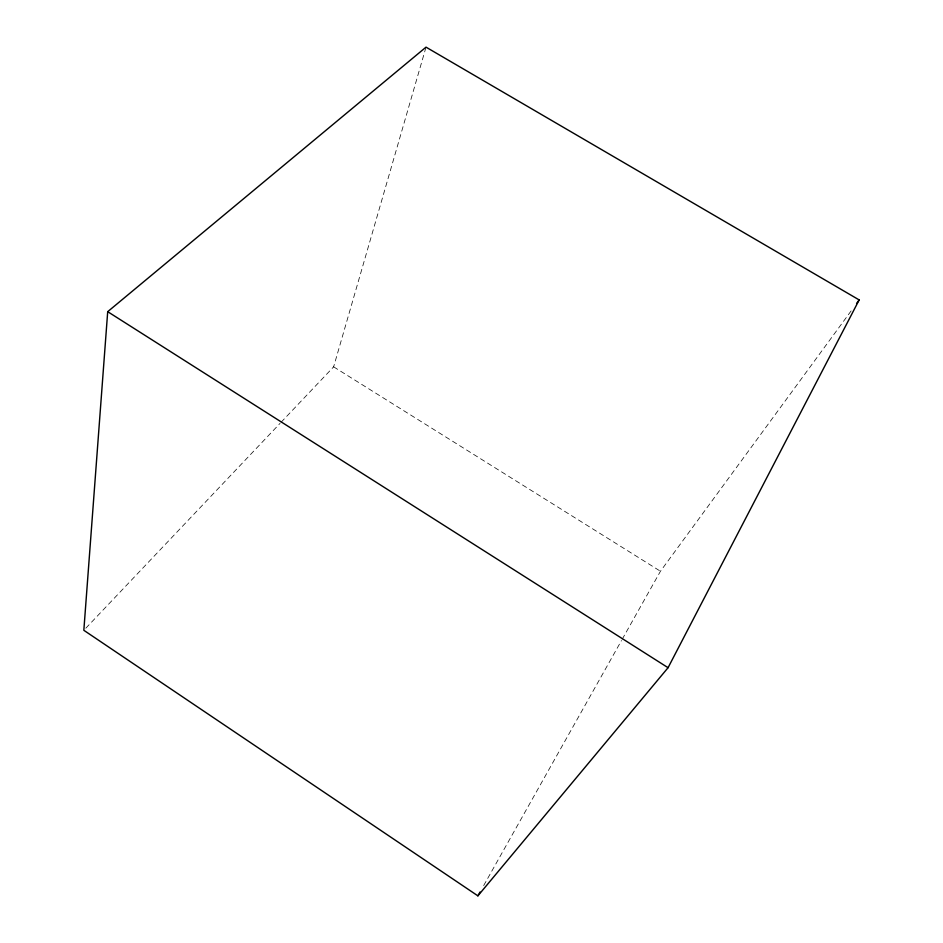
<?xml version="1.0" encoding="UTF-8"?>
<svg xmlns="http://www.w3.org/2000/svg" width="943" height="943" viewBox="0 0 943 943"><rect width="100%" height="100%" fill="white"/><g stroke="black" fill="none" stroke-linecap="round" stroke-linejoin="round"><path stroke-width="0.71" stroke-dasharray="4.71 3.54" d="M281.049 422.311L333.633 366.839L426.024 47.15M483.665 885.583L621.484 640.533M622.215 639.248L660.454 571.246L851.364 310.589M85.848 628.168L280.036 423.372M333.633 366.839L660.454 571.246"/><path stroke-width="1.41" d="M107.702 311.673L83.833 630.301L477.901 895.85L668.068 667.703L859.167 299.921L426.024 47.15L107.702 311.673L668.068 667.703M477.901 895.85L480.058 891.995M856.562 303.469L859.167 299.921"/></g></svg>
